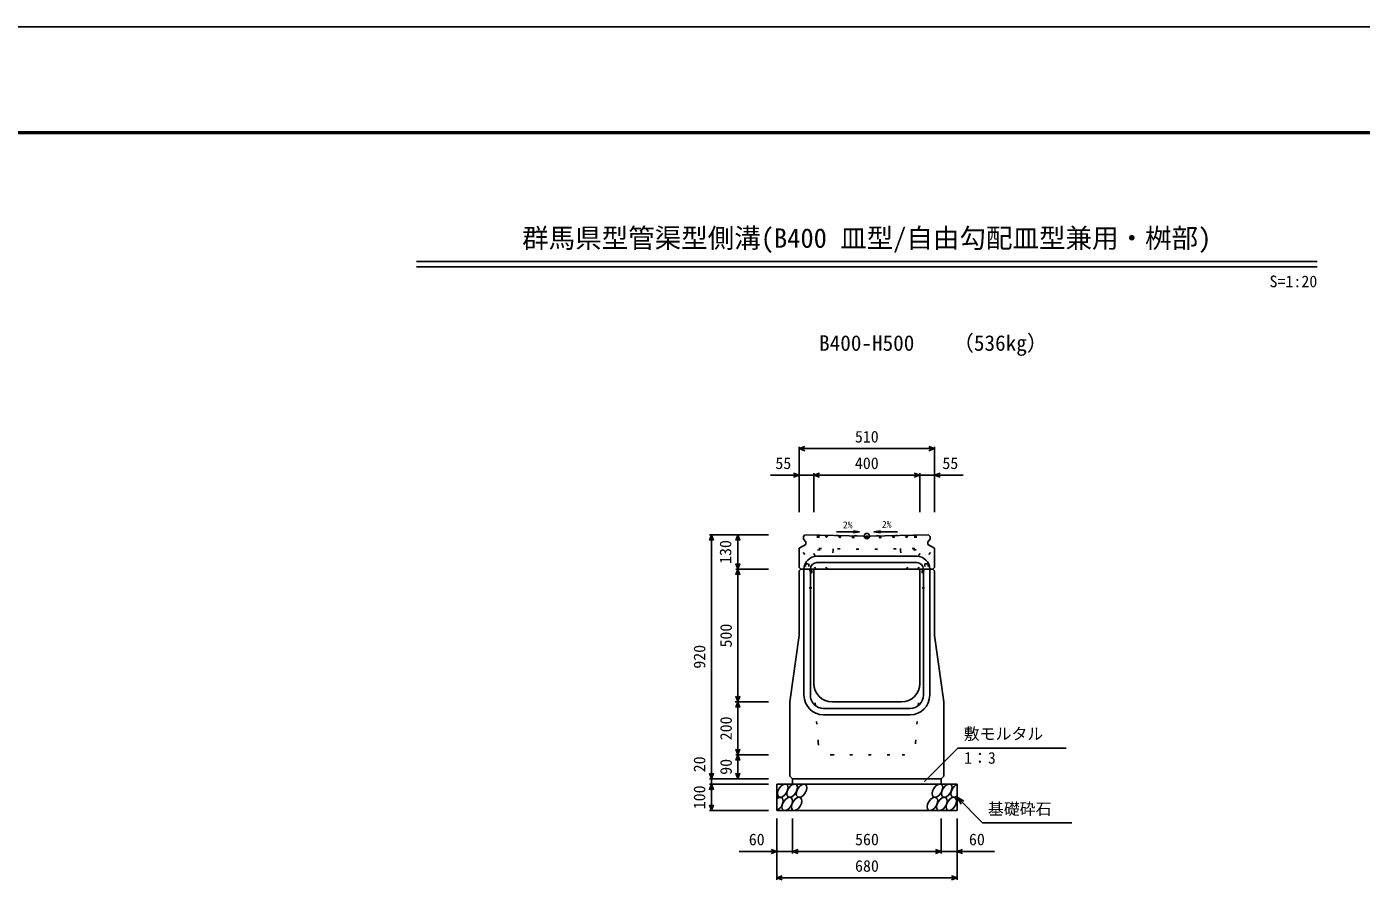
# Model space of a CAD drawing. Units: millimetres, scale not verified. Extents: x -12600 to 12600, y -5940 to 5940.
# Drawn here: x 1032 to 6064, y 2657 to 5940 of the extents above; entities that cross this region are included whole.
import ezdxf
from ezdxf.enums import TextEntityAlignment as Align

# ---------------------------------------------------------------- set-up
doc = ezdxf.new("R2010")
doc.units = ezdxf.units.MM
doc.header["$LTSCALE"] = 40
doc.header["$PDMODE"] = 32
doc.header["$PDSIZE"] = 20
doc.linetypes.add('DOTTED', pattern=[1.75, 0.25, -1.5])
for name, color, linetype, lineweight in [('0-0_DIM', 7, 'Continuous', 25), ('0-1_Defpoints', 5, 'Continuous', 25), ('0-2_HATCH', 6, 'Continuous', 25), ('0-5_OUTLINE', 3, 'Continuous', 25), ('0-6_OUTLINE2', 4, 'DOTTED', 25), ('0-7_TXT', 7, 'Continuous', 25), ('0-8_WAKU', 3, 'Continuous', 25)]:
    doc.layers.add(name, color=color, linetype=linetype, lineweight=lineweight)
doc.styles.add('ＭＳ ゴシック', font='')
doc.styles.get('ＭＳ ゴシック').set_extended_font_data('MS Gothic')

msp = doc.modelspace()

# ---------------------------------------------------------------- linework, layer by layer
at = {"layer": '0-0_DIM'}
for p, q in [((3945, 4356.54), (3945, 4109.04)), ((4455, 4349.04), (3945, 4349.04)), ((4455, 4356.54), (4455, 4109.04)), ((3836.62, 4249.04), (3945, 4249.04)), ((4000, 4249.04), (3945, 4249.04)), ((4000, 4256.54), (4000, 4109.04)), ((4000, 4249.04), (4400, 4249.04)), ((4400, 4256.54), (4400, 4109.04)), ((4400, 4249.04), (4455, 4249.04)), ((4563.38, 4249.04), (4455, 4249.04)), ((3606.5, 4024.46), (3829, 4024.46)), ((3614, 4024.46), (3614, 3104.46)), ((3714, 3894.46), (3714, 4024.46)), ((3706.5, 3894.46), (3829, 3894.46)), ((3703.25, 3394.46), (3825.75, 3394.46)), ((3706.5, 3394.46), (3829, 3394.46)), ((3706.5, 3194.46), (3829, 3194.46)), ((3714, 3194.46), (3714, 3104.46)), ((4417.11, 3093.65), (4543.34, 3219.89)), ((4543.34, 3219.89), (4951.24, 3219.89)), ((3606.5, 3104.46), (3829, 3104.46)), ((3606.5, 3084.46), (3829, 3084.46)), ((3614, 3104.46), (3614, 3084.46)), ((3614, 3084.46), (3614, 2984.46)), ((4540, 3034.46), (4635.76, 2938.71)), ((4540, 3034.46), (4565.98, 3019.46)), ((4540, 3034.46), (4555, 3008.48)), ((3606.5, 2984.46), (3829, 2984.46)), ((3860, 2723.1), (3860, 2954.46)), ((3920, 2823.1), (3920, 2954.46)), ((4480, 2823.1), (4480, 2954.46)), ((4540, 2723.1), (4540, 2954.46)), ((4635.76, 2938.71), (4973.31, 2938.71)), ((3860, 2830.6), (3718.21, 2830.6)), ((3860, 2830.6), (3920, 2830.6)), ((3920, 2830.6), (4480, 2830.6)), ((4540, 2830.6), (4480, 2830.6)), ((4540, 2830.6), (4681.79, 2830.6)), ((3860, 2730.6), (4540, 2730.6))]:
    msp.add_line(p, q, dxfattribs=at)
for points in [[(3966.14, 4341.34), (3945, 4349.04), (3966.14, 4356.73)], [(4433.86, 4356.73), (4455, 4349.04), (4433.86, 4341.34)], [(3923.86, 4256.73), (3945, 4249.04), (3923.86, 4241.34)], [(4021.14, 4241.34), (4000, 4249.04), (4021.14, 4256.73)], [(4378.86, 4256.73), (4400, 4249.04), (4378.86, 4241.34)], [(4476.14, 4256.73), (4455, 4249.04), (4476.14, 4241.34)], [(3621.7, 4003.32), (3614, 4024.46), (3606.3, 4003.32)], [(3706.3, 4003.32), (3714, 4024.46), (3721.7, 4003.32)], [(3706.3, 3915.61), (3714, 3894.46), (3721.7, 3915.61)], [(3706.3, 3873.32), (3714, 3894.46), (3721.7, 3873.32)], [(3714, 3894.46), (3714, 3394.46), (3714, 3194.46)], [(3706.3, 3415.61), (3714, 3394.46), (3721.7, 3415.61)], [(3706.3, 3373.32), (3714, 3394.46), (3721.7, 3373.32)], [(3706.3, 3215.61), (3714, 3194.46), (3721.7, 3215.61)], [(3706.3, 3173.32), (3714, 3194.46), (3721.7, 3173.32)], [(3621.7, 3125.61), (3614, 3104.46), (3606.3, 3125.61)], [(3721.7, 3125.61), (3714, 3104.46), (3706.3, 3125.61)], [(3621.7, 3063.32), (3614, 3084.46), (3606.3, 3063.32)], [(3621.7, 3005.61), (3614, 2984.46), (3606.3, 3005.61)], [(3838.86, 2838.29), (3860, 2830.6), (3838.86, 2822.9)], [(3941.14, 2822.9), (3920, 2830.6), (3941.14, 2838.29)], [(4458.86, 2838.29), (4480, 2830.6), (4458.86, 2822.9)], [(4561.14, 2838.29), (4540, 2830.6), (4561.14, 2822.9)], [(3881.14, 2722.9), (3860, 2730.6), (3881.14, 2738.29)], [(4518.86, 2738.29), (4540, 2730.6), (4518.86, 2722.9)]]:
    msp.add_lwpolyline(points, dxfattribs=at)
at = {"layer": '0-1_Defpoints'}
msp.add_lwpolyline([(-4200, -5940), (12600, -5940), (12600, 5940), (-4200, 5940)], close=True, dxfattribs=at)
at = {"layer": '0-2_HATCH', "linetype": 'DOTTED'}
for p, q in [((4013.5, 4023.12), (4013.5, 3967.11)), ((4013.5, 4023.12), (4200, 4019.46)), ((4019.5, 4023), (4019.5, 3972.99)), ((4047.9, 4013.96), (4052.23, 4018.12)), ((4052.23, 4018.12), (4048.07, 4022.44)), ((4143.72, 4016.32), (4147.88, 4012)), ((4147.88, 4012), (4152.21, 4016.16)), ((4195.76, 4015.22), (4200, 4019.46)), ((4200, 4010.98), (4195.76, 4015.22)), ((4386.5, 4023.36), (4200, 4019.46)), ((4200, 4019.46), (4204.24, 4015.22)), ((4204.24, 4015.22), (4200, 4010.98)), ((4250.16, 4012.03), (4245.83, 4016.18)), ((4254.32, 4016.35), (4250.16, 4012.03)), ((4345.81, 4018.27), (4349.97, 4022.6)), ((4350.14, 4014.12), (4345.81, 4018.27)), ((4380.5, 4023.24), (4380.5, 3973.23)), ((4386.5, 4023.36), (4386.5, 3967.35)), ((4013.5, 3967.11), (4073.5, 3965.93)), ((4019.5, 3972.99), (4199.02, 3969.47)), ((4073.5, 3971.93), (4073.5, 3965.93)), ((4380.5, 3973.23), (4201.05, 3969.47)), ((4326.5, 3966.1), (4326.5, 3972.1)), ((4386.5, 3967.35), (4326.5, 3966.1))]:
    msp.add_line(p, q, dxfattribs=at)
for points in [[(4048.07, 4022.44), (4043.74, 4018.29), (4047.9, 4013.96)], [(4152.21, 4016.16), (4148.05, 4020.48), (4143.72, 4016.32)], [(4245.83, 4016.18), (4249.99, 4020.51), (4254.32, 4016.35)], [(4349.97, 4022.6), (4354.29, 4018.44), (4350.14, 4014.12)]]:
    msp.add_lwpolyline(points, dxfattribs=at)
for points in [[(4102.22, 4017.14), (4098.06, 4021.46), (4093.73, 4017.3), (4097.89, 4012.98)], [(4295.82, 4017.23), (4299.98, 4021.55), (4304.3, 4017.4), (4300.15, 4013.07)]]:
    msp.add_lwpolyline(points, close=True, dxfattribs=at)
at = {"layer": '0-2_HATCH'}
for centre in [(3882.89, 3059.46), (3918.37, 3059.46), (3953.84, 3059.46), (4466.05, 3059.46), (4501.52, 3059.46), (3899.77, 3009.46), (3935.25, 3009.46), (4447.45, 3009.46), (4482.93, 3009.46), (4518.41, 3009.46)]:
    msp.add_ellipse(centre, major_axis=(14.54, 23.54), ratio=0.5792, dxfattribs=at)
for centre, start_param, end_param in [((4537, 3059.46), 0.6666252, 4.1103269), ((3864.3, 3009.46), 3.7419964, 7.318141)]:
    msp.add_ellipse(centre, major_axis=(14.54, 23.54), ratio=0.5792, start_param=start_param, end_param=end_param, dxfattribs=at)
msp.add_point((4199.99, 4019.46), dxfattribs=at)
at = {"layer": '0-5_OUTLINE'}
for p, q in [((3945, 3974.46), (3970, 3987.46)), ((3966.69, 4024.04), (3961, 4018.46)), ((3961, 4018.46), (3961, 4007.46)), ((3961, 4007.46), (3970, 3997.46)), ((3966.69, 4024.04), (4188, 4019.7)), ((3970, 3997.46), (3970, 3987.46)), ((4191, 4016.46), (4188, 4019.7)), ((4191, 4016.46), (4209, 4016.46)), ((4209, 4016.46), (4212, 4019.71)), ((4433, 4024.34), (4212, 4019.71)), ((4439, 4007.46), (4430, 3997.46)), ((4430, 3997.46), (4430, 3987.46)), ((4455, 3974.46), (4430, 3987.46)), ((4433, 4024.34), (4439, 4018.46)), ((4439, 4018.46), (4439, 4007.46)), ((3945, 3900.46), (3945, 3974.46)), ((4455, 3900.46), (4455, 3974.46)), ((3945, 3900.46), (3951, 3894.46)), ((3945, 3888.46), (3951, 3894.46)), ((3945, 3888.46), (3945, 3644.46)), ((4449, 3894.46), (3951, 3894.46)), ((4000, 3894.46), (4000, 3464.46)), ((4400, 3894.46), (4400, 3464.46)), ((4449, 3894.46), (4455, 3900.46)), ((4449, 3894.46), (4455, 3888.46)), ((4455, 3888.46), (4455, 3644.46)), ((3910, 3394.46), (3945, 3644.46)), ((4490, 3394.46), (4455, 3644.46)), ((3910, 3114.46), (3910, 3394.46)), ((4070, 3394.46), (4330, 3394.46)), ((4490, 3114.46), (4490, 3394.46)), ((3860, 3084.46), (4540, 3084.46)), ((3860, 2984.46), (3860, 3084.46)), ((3910, 3114.46), (3920, 3104.46)), ((4480, 3104.46), (3920, 3104.46)), ((3920, 3104.46), (3920, 3084.46)), ((4480, 3104.46), (4490, 3114.46)), ((4480, 3104.46), (4480, 3084.46)), ((4540, 2984.46), (4540, 3084.46)), ((3860, 2984.46), (4540, 2984.46))]:
    msp.add_line(p, q, dxfattribs=at)
for centre, start, end in [((4070, 3464.46), 180, 270), ((4330, 3464.46), 270, 0)]:
    msp.add_arc(centre, 70, start, end, dxfattribs=at)
at = {"layer": '0-6_OUTLINE2'}
for p, q in [((4052.18, 3894.46), (3968.59, 3986.73)), ((4347.82, 3894.46), (4431.41, 3986.73)), ((4009.21, 3894.46), (3946.6, 3975.29)), ((4073.5, 3966.1), (4058.5, 3894.46)), ((4326.5, 3966.1), (4341.5, 3894.46)), ((4390.79, 3894.46), (4453.4, 3975.29)), ((3992, 3889.96), (3946.5, 3889.96)), ((3969, 3914.96), (3981, 3914.96)), ((3969, 3914.96), (3969, 3889.96)), ((3981, 3914.96), (3981, 3889.96)), ((3992, 3889.96), (3992, 3824.46)), ((4408, 3889.96), (4408, 3824.46)), ((4408, 3889.96), (4453.5, 3889.96)), ((4419, 3914.96), (4431, 3914.96)), ((4419, 3914.96), (4419, 3889.96)), ((4431, 3914.96), (4431, 3889.96)), ((3992, 3824.46), (3945, 3824.46)), ((4408, 3824.46), (4455, 3824.46)), ((4016.57, 3240.77), (4000, 3464.46)), ((4383.43, 3240.77), (4400, 3464.46)), ((4066.43, 3194.46), (4333.57, 3194.46))]:
    msp.add_line(p, q, dxfattribs=at)
at = {"layer": '0-6_OUTLINE2', "linetype": 'Continuous'}
for p, q in [((4012, 3943.46), (4388, 3943.46)), ((3963, 3894.46), (3963, 3419.46)), ((3987, 3894.46), (3987, 3419.46)), ((4012, 3919.46), (4388, 3919.46)), ((4413, 3894.46), (4413, 3419.46)), ((4437, 3894.46), (4437, 3419.46)), ((4037, 3369.46), (4363, 3369.46)), ((4037, 3345.46), (4363, 3345.46))]:
    msp.add_line(p, q, dxfattribs=at)
for centre, radius, start, end in [((4012, 3894.46), 49, 90, 180), ((4388, 3894.46), 49, 0, 90), ((4012, 3894.46), 25, 90, 180), ((4388, 3894.46), 25, 0, 90), ((4037, 3419.46), 74, 180, 270), ((4037, 3419.46), 50, 180, 270), ((4363, 3419.46), 50, 270, 0), ((4363, 3419.46), 74, 270, 0)]:
    msp.add_arc(centre, radius, start, end, dxfattribs=at)
at = {"layer": '0-6_OUTLINE2'}
for centre, start, end in [((4066.43, 3244.46), 184.23639, 270), ((4333.57, 3244.46), 270, 355.76361)]:
    msp.add_arc(centre, 50, start, end, dxfattribs=at)
at = {"layer": '0-7_TXT'}
for p, q in [((2501.64, 5054.39), (5898.36, 5054.39)), ((2501.64, 5035.19), (5898.36, 5035.19)), ((4085.37, 4035.89), (4172.78, 4035.04)), ((4172.78, 4035.04), (4149.11, 4031.1)), ((4172.78, 4035.04), (4149.19, 4039.44)), ((4227.27, 4035.21), (4250.95, 4031.27))]:
    msp.add_line(p, q, dxfattribs=at)
msp.add_lwpolyline([(4315.15, 4036.07), (4227.27, 4035.21), (4250.86, 4039.61)], dxfattribs=at)
at = {"layer": '0-8_WAKU', "lineweight": 50}
msp.add_lwpolyline([(-3800, -5540), (12200, -5540), (12200, 5540), (-3800, 5540)], close=True, dxfattribs=at)

# ---------------------------------------------------------------- texts
at = {"layer": '0-0_DIM', "style": 'ＭＳ ゴシック'}
for s, p in [('510', (4155, 4359.04)), ('55', (3855.16, 4259.04)), ('400', (4155, 4259.04)), ('55', (4484.84, 4259.04)), ('敷モルタル', (4565.38, 3238.62)), ('1：3', (4566.38, 3147.93)), ('基礎砕石', (4656.32, 2955.88)), ('60', (3755, 2840.6)), ('560', (4155.53, 2840.6)), ('60', (4585, 2840.6)), ('680', (4155.53, 2740.6))]:
    msp.add_text(s, height=43.99, dxfattribs=at).set_placement(p, align=Align.BOTTOM_LEFT)
for s, p in [('130', (3702.16, 3914.46)), ('500', (3704, 3599.46)), ('920', (3604, 3519.46)), ('200', (3704, 3249.46)), ('20', (3604, 3128.78)), ('90', (3704, 3119.46)), ('100', (3604, 2989.46))]:
    msp.add_text(s, height=43.99, rotation=90, dxfattribs=at).set_placement(p, align=Align.BOTTOM_LEFT)
at = {"layer": '0-7_TXT', "style": 'ＭＳ ゴシック'}
for s, height, p in [('群馬県型管渠型側溝(B400 皿型/自由勾配皿型兼用・桝部)', 73.31, (2900, 5084.39)), ('S', 43.99, (5718.36, 4944.39)), ('=', 43.99, (5748.36, 4944.39)), ('1', 43.99, (5778.36, 4944.39)), (':', 43.99, (5808.36, 4944.39)), ('2', 43.99, (5838.36, 4944.39)), ('0', 43.99, (5868.36, 4944.39)), ('（536kg）', 58.65, (4523.7, 4700.44)), ('B400-H500', 58.65, (4020, 4700.44)), ('2%', 26.39, (4256.93, 4042.35)), ('2%', 26.39, (4110.08, 4040.49))]:
    msp.add_text(s, height=height, dxfattribs=at).set_placement(p, align=Align.BOTTOM_LEFT)

doc.saveas('drawing.dxf')
